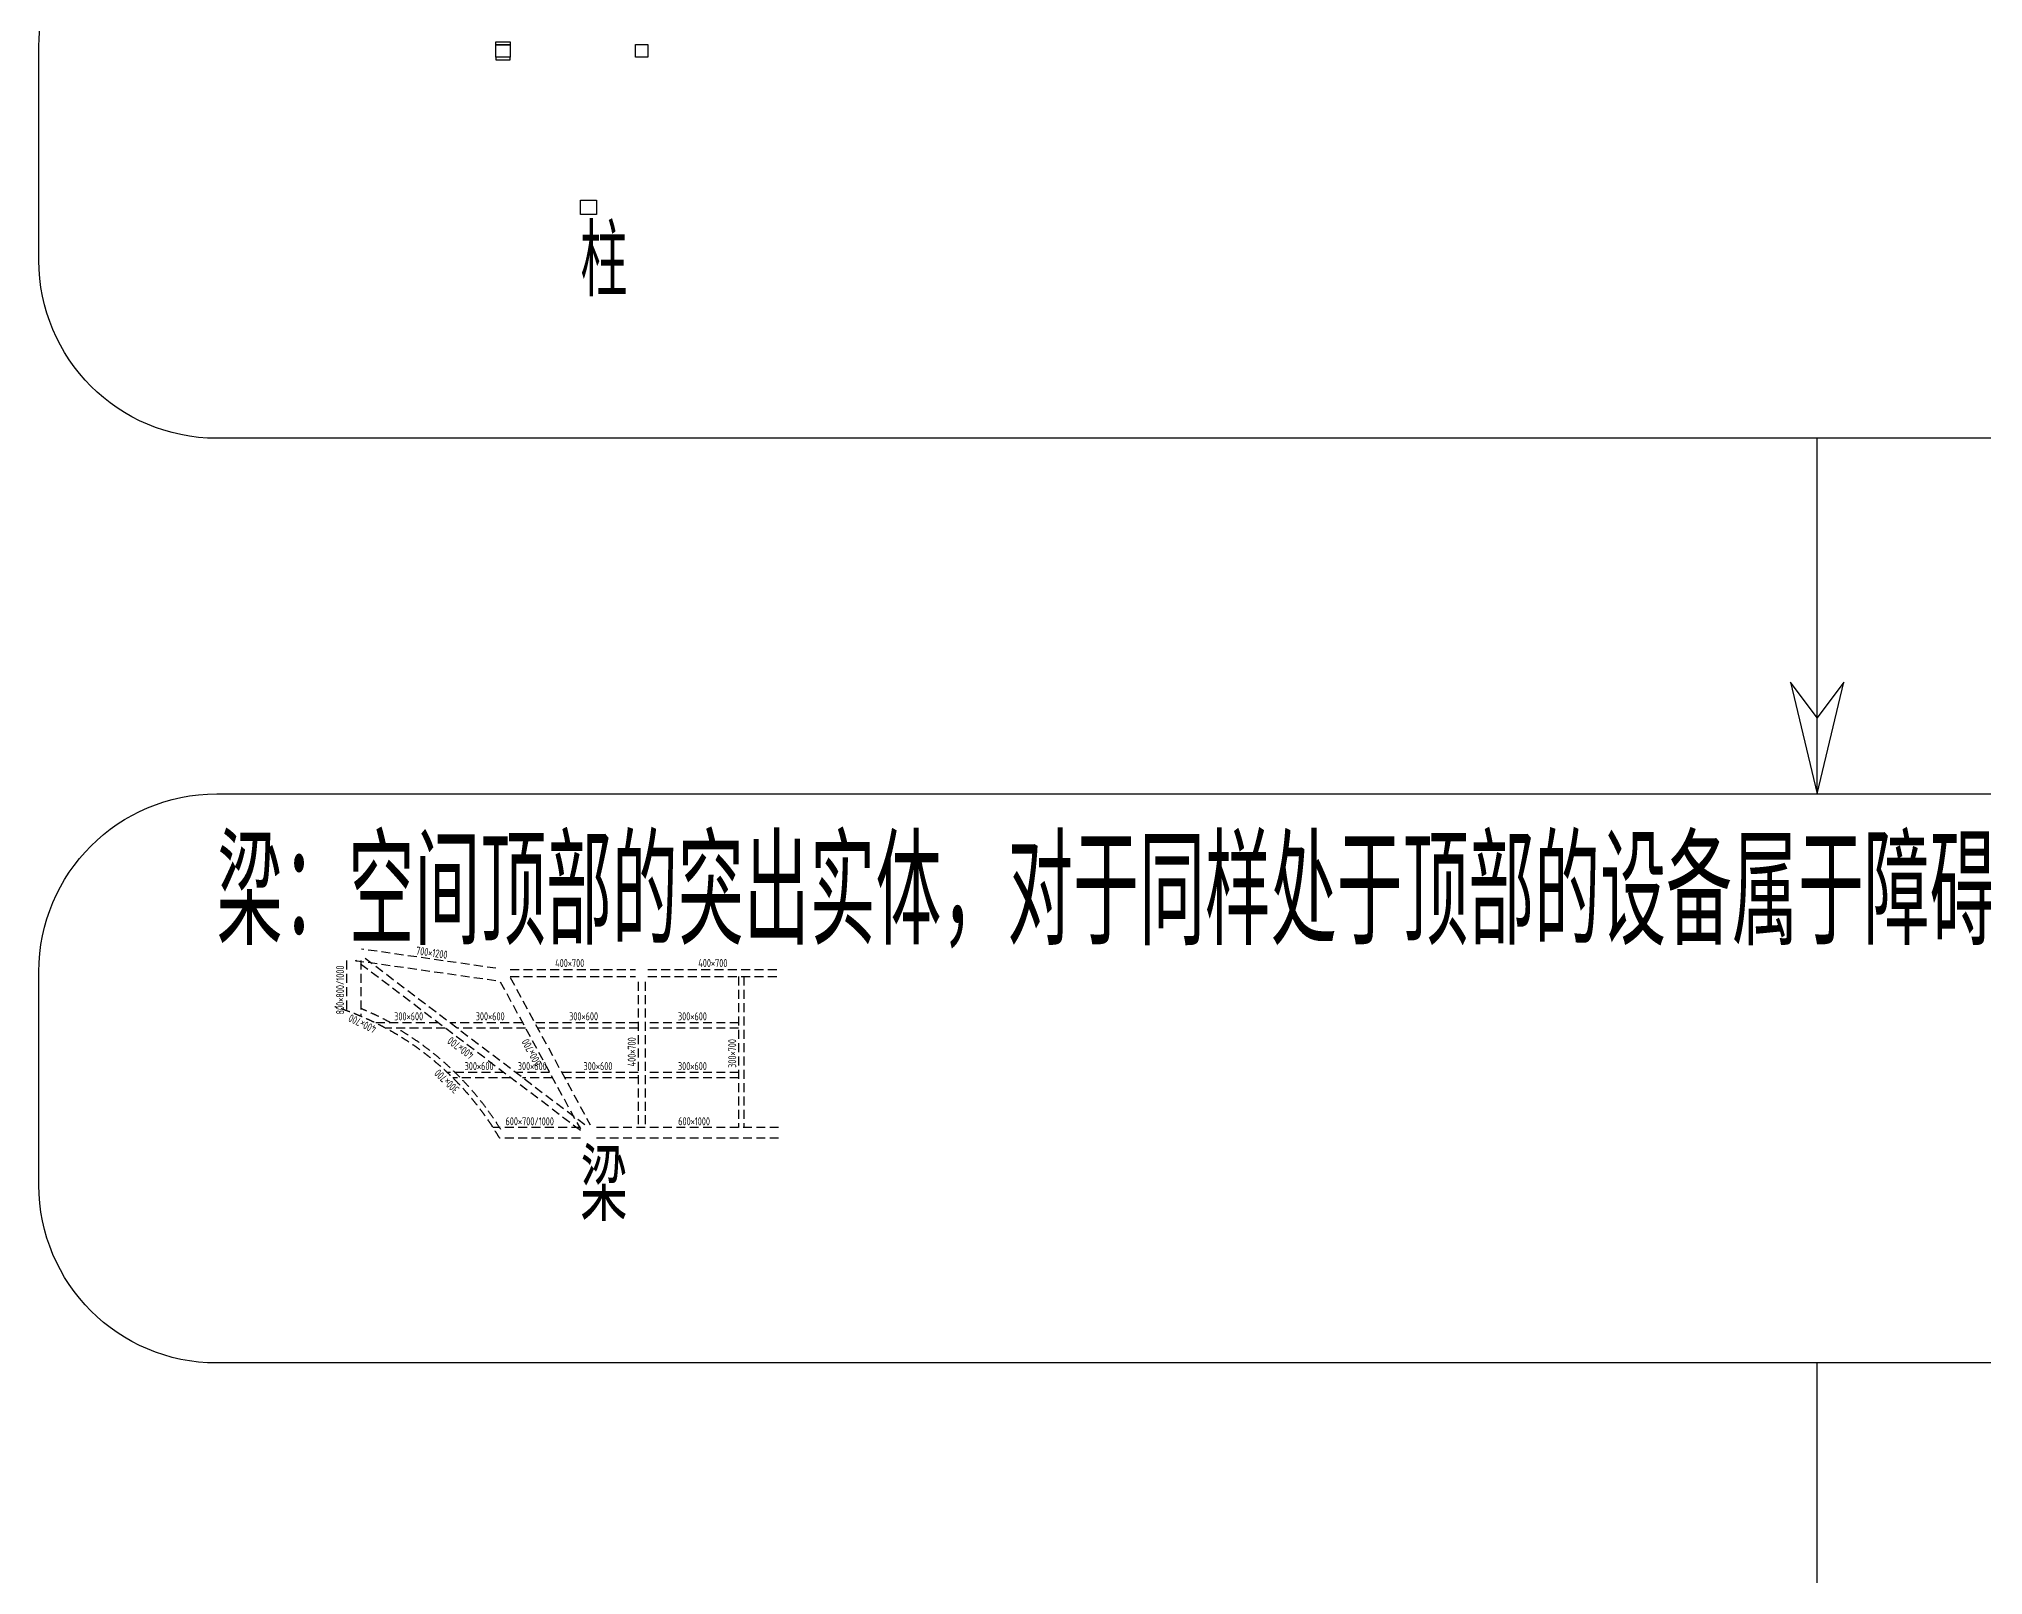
# Model space of a CAD drawing. Header units: millimetres. Extents: x -77018 to 517482, y 243785 to 1580285.
# Drawn here: x 55232 to 164569, y 1133355 to 1219743 of the extents above; entities that cross this region are included whole.
import ezdxf
from ezdxf.enums import TextEntityAlignment as Align

# ---------------------------------------------------------------- set-up
doc = ezdxf.new("R2010")
doc.units = ezdxf.units.MM
doc.header["$LTSCALE"] = 1000
doc.linetypes.add('__覆盖_S20-tplt_TEN25IN7$0$DASHED', pattern=[0.75, 0.5, -0.25])
for name, color, linetype in [('E-UNIV-DIAG', 2, 'Continuous'), ('E-UNIV-NOTE', 6, 'Continuous'), ('S_BEAM', 4, '__覆盖_S20-tplt_TEN25IN7$0$DASHED'), ('S_BEAM_SECD', 142, '__覆盖_S20-tplt_TEN25IN7$0$DASHED'), ('S_BEAM_SECD_TEXT_HORZ', 9, 'Continuous'), ('S_BEAM_SECD_TEXT_VERT', 211, 'Continuous'), ('S_BEAM_TEXT_HORZ', 7, 'Continuous'), ('S_BEAM_TEXT_VERT', 41, 'Continuous')]:
    doc.layers.add(name, color=color, linetype=linetype)
doc.layers.add('柱子', color=7, linetype='Continuous', plot=False)
doc.styles.add('__覆盖_S20-tplt_TEN25IN7$0$TH-STYLE1', font='Tssdeng.shx', dxfattribs={"width": 0.7, "bigfont": 'Tssdchn.shx'})
doc.styles.add('TH-STYLE3', font='tssdeng.shx', dxfattribs={"width": 0.65, "bigfont": 'tssdchn.shx'})

msp = doc.modelspace()

# ---------------------------------------------------------------- linework, layer by layer
at = {"layer": 'E-UNIV-DIAG', "color": 3}
for points in [[(245232, 1197284.8), (65232, 1197284.8, -0.41421356), (55232, 1207284.8), (55232, 1219284.8, -0.41421356), (65232, 1229284.8), (245232, 1229284.8, -0.41421356), (255232, 1219284.8), (255232, 1207284.8, -0.41421356)], [(245232, 1145284.8), (65232, 1145284.8, -0.41421356), (55232, 1155284.8), (55232, 1167284.8, -0.41421356), (65232, 1177284.8), (245232, 1177284.8, -0.41421356), (255232, 1167284.8), (255232, 1155284.8, -0.41421356)]]:
    msp.add_lwpolyline(points, format="xyb", close=True, dxfattribs=at)
at = {"layer": 'E-UNIV-DIAG'}
for points in [[(155232, 1177284.8), (155232, 1197284.8)], [(155232, 1177284.8), (156732, 1183561), (155232, 1181561), (153732, 1183561), (155232, 1177284.8)], [(155232, 1125284.8), (155232, 1145284.8)]]:
    msp.add_lwpolyline(points, dxfattribs=at)
at = {"layer": 'S_BEAM'}
for p, q in [((72532.2, 1167918.4), (72532.2, 1165095.4)), ((80932.2, 1166771.9), (72907.3, 1167918.4)), ((85682.2, 1158358.3), (73062.9, 1167918.4)), ((73332.2, 1167918.4), (73332.1, 1164783.4)), ((80932.2, 1167479), (73382.2, 1168557.6)), ((85935.4, 1158668.3), (73382.2, 1168178.4)), ((81180.9, 1166718.3), (85682.2, 1158442.7)), ((81732.2, 1167418.3, 0), (88782.2, 1167418.3, 0)), ((81732.2, 1167018.3, 0), (88782.2, 1167018.3, 0)), ((81732.2, 1166960.5), (86242.5, 1158668.3)), ((88932.2, 1166718.3, 0), (88932.2, 1158518.3, 0)), ((89332.2, 1166718.3, 0), (89332.2, 1158518.3, 0)), ((89482.2, 1167418.3, 0), (96832.2, 1167418.3, 0)), ((89482.2, 1167018.3, 0), (96832.2, 1167018.3, 0)), ((85682.2, 1158518.3), (80782.7, 1158518.3)), ((85682.2, 1157918.3), (81145.5, 1157918.3)), ((96832.2, 1158518.3), (86582.2, 1158518.3)), ((96832.2, 1157918.3), (86582.2, 1157918.3))]:
    msp.add_line(p, q, dxfattribs=at)
at = {"layer": 'S_BEAM_SECD'}
for p, q in [((94582.2, 1167018.3), (94582.2, 1158518.3)), ((94882.2, 1167018.3), (94882.2, 1158518.3)), ((77683, 1164418.3), (74138.9, 1164418.3)), ((78079, 1164118.3), (74726.5, 1164118.3)), ((82431.9, 1164418.3), (78345.4, 1164418.3)), ((82595.1, 1164118.3), (78741.4, 1164118.3)), ((88932.2, 1164418.3), (83114.9, 1164418.3)), ((88932.2, 1164118.3), (83278.1, 1164118.3)), ((94582.2, 1164418.3), (89332.2, 1164418.3)), ((94582.2, 1164118.3), (89332.2, 1164118.3)), ((81379, 1161618.3), (78205.5, 1161618.3)), ((81775, 1161318.3), (78516.6, 1161318.3)), ((83954.9, 1161618.3), (82074, 1161618.3)), ((84118.1, 1161318.3), (82437.4, 1161318.3)), ((88932.2, 1161618.3), (84637.9, 1161618.3)), ((88932.2, 1161318.3), (84801.1, 1161318.3)), ((94582.2, 1161618.3), (89332.2, 1161618.3)), ((94582.2, 1161318.3), (89332.2, 1161318.3))]:
    msp.add_line(p, q, dxfattribs=at)
for centre, radius, start, end in [((66958.3, 1149647.6), 16422, 30.241105, 72.60745), ((66974, 1149659.6), 16806, 61.423924, 67.765494), ((66974, 1149659.6), 16706, 31.605744, 59.938058)]:
    msp.add_arc(centre, radius, start, end, dxfattribs=at)
at = {"layer": '柱子'}
for points in [[(81732.2, 1219418.3), (80932.2, 1219418.3), (80932.2, 1219568.3), (81732.2, 1219568.3), (81732.2, 1219418.3)], [(80932.2, 1219418.3), (81732.2, 1219418.3), (81732.2, 1218718.3), (80932.2, 1218718.3)], [(88782.2, 1219418.4), (89482.2, 1219418.4), (89482.2, 1218718.4), (88782.2, 1218718.4)], [(81732.2, 1218718.3), (80932.2, 1218718.3), (80932.2, 1218568.3), (81732.2, 1218568.3), (81732.2, 1218718.3)], [(85682.2, 1210668.3), (86582.2, 1210668.3), (86582.2, 1209868.3), (85682.2, 1209868.3)]]:
    msp.add_lwpolyline(points, close=True, dxfattribs=at)

# ---------------------------------------------------------------- texts
at = {"layer": 'E-UNIV-NOTE', "style": 'TH-STYLE3', "width": 0.7}
for s, p in [('柱', (87004.4, 1207462.6)), ('梁', (87004.4, 1155462.6))]:
    msp.add_text(s, height=4000, dxfattribs=at).set_placement(p, align=Align.MIDDLE)
at = {"layer": 'E-UNIV-NOTE', "style": 'TH-STYLE3', "width": 0.65}
msp.add_text('梁：空间顶部的突出实体，对于同样处于顶部的设备属于障碍物/隔断', height=6000, dxfattribs=at).set_placement((65232, 1171784.8), align=Align.MIDDLE_LEFT)
at = {"layer": 'S_BEAM_SECD_TEXT_HORZ', "style": '__覆盖_S20-tplt_TEN25IN7$0$TH-STYLE1', "width": 0.7}
for p in [(75214, 1164418.3), (79797.9, 1164418.3), (85051.2, 1164418.3), (91171.1, 1164418.3), (79174.2, 1161618.3), (82164.9, 1161618.3), (85859.5, 1161618.3), (91171.1, 1161618.3)]:
    msp.add_text('300×600', height=450, rotation=0.000024, dxfattribs=at).set_placement(p, align=Align.BOTTOM_LEFT)
at = {"layer": 'S_BEAM_SECD_TEXT_VERT', "style": '__覆盖_S20-tplt_TEN25IN7$0$TH-STYLE1', "width": 0.7}
for s, rotation, p in [('400×700', 154.193855, (74316.7, 1164330.7, 0)), ('300×700', 90.000024, (94582.2, 1161880.2)), ('300×700', 136.055911, (79000.7, 1160818.2, 0))]:
    msp.add_text(s, height=450, rotation=rotation, dxfattribs=at).set_placement(p, align=Align.BOTTOM_LEFT)
at = {"layer": 'S_BEAM_TEXT_HORZ', "style": '__覆盖_S20-tplt_TEN25IN7$0$TH-STYLE1', "width": 0.7}
for s, rotation, p in [('700×1200', 351.691209, (76395.7, 1168127.1)), ('400×700', 359.821533, (84265.3, 1167418.3, 0)), ('400×700', 359.821533, (92315.3, 1167418.3, 0)), ('600×700/1000', 359.821533, (81470.6, 1158518.3)), ('600×1000', 359.821533, (91183, 1158518.3))]:
    msp.add_text(s, height=450, rotation=rotation, dxfattribs=at).set_placement(p, align=Align.BOTTOM_LEFT)
at = {"layer": 'S_BEAM_TEXT_VERT', "style": '__覆盖_S20-tplt_TEN25IN7$0$TH-STYLE1', "width": 0.7}
for s, rotation, p in [('800×800/1000', 90.000024, (72533, 1164882.6)), ('400×700', 143.765148, (79821.1, 1162798.6)), ('600×700', 118.070186, (83641.6, 1162194.3)), ('400×700', 90.000024, (88932.2, 1161963.5, 0))]:
    msp.add_text(s, height=450, rotation=rotation, dxfattribs=at).set_placement(p, align=Align.BOTTOM_LEFT)

doc.saveas('drawing.dxf')
